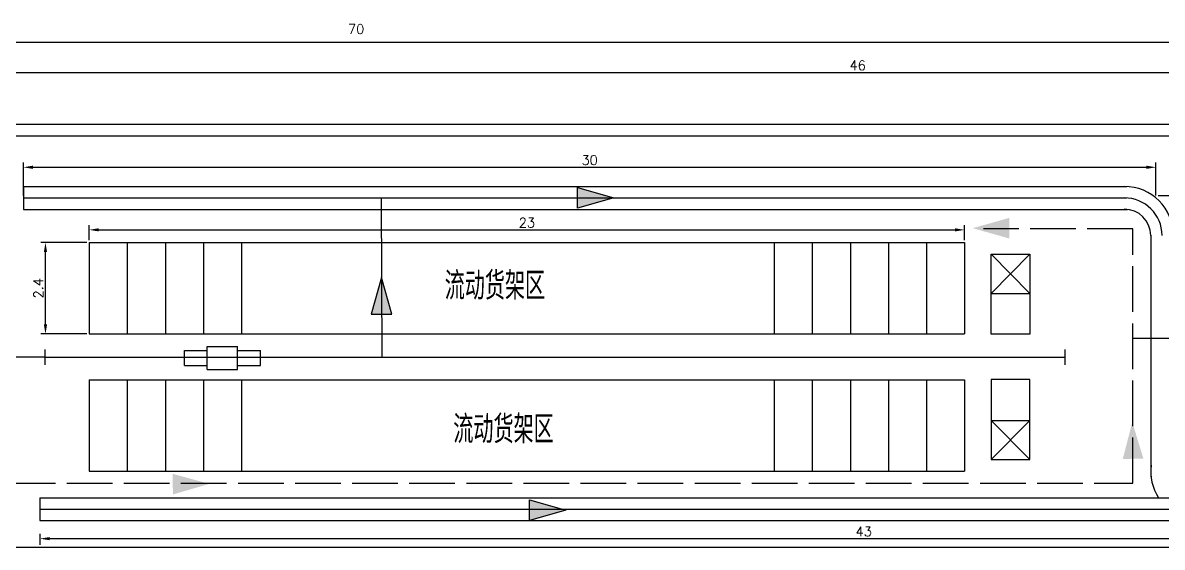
# Model space of a CAD drawing. Header units: millimetres. Extents: x 185 to 927, y 113 to 527.
# Drawn here: x 450.5 to 749.9, y 389 to 526.7 of the extents above; entities that cross this region are included whole.
import ezdxf

# ---------------------------------------------------------------- set-up
doc = ezdxf.new("R2010")
doc.units = ezdxf.units.MM
doc.linetypes.add('ACAD_ISO02W100', pattern=[15, 12, -3])
doc.linetypes.add('ACAD_ISO04W100', pattern=[30, 24, -3, 0, -3])
doc.layers.add('图层1', color=172, linetype='ACAD_ISO04W100')
doc.layers.add('图层2', color=2, linetype='Continuous')
doc.styles.get("Standard").update_dxf_attribs({"font": 'txt', "bigfont": 'gbcbig.shx'})
doc.dimstyles.new('ISO-25', dxfattribs={"dimtxt": 2.5, "dimasz": 2.5, "dimexe": 1.25, "dimexo": 0.625, "dimtad": 1, "dimtxsty": 'Standard', "dimcen": 2.5, "dimadec": 0, "dimazin": 0, "dimtfac": 1, "dimtmove": 0, "dimatfit": 3, "dimfxl": 1, "dimarcsym": 0})

# ---------------------------------------------------------------- blocks, each defined once
blk = doc.blocks.new('*D4')
at = {"layer": 'Defpoints', "color": 0}
for p in [(200.06, 521.58), (200.06, 499.58), (900.06, 499.58)]:
    blk.add_point(p, dxfattribs=at)
at = {"layer": '图层2', "color": 0, "lineweight": -2}
for p, q in [((200.06, 500.2), (200.06, 522.83)), ((897.56, 521.58), (202.56, 521.58)), ((900.06, 500.2), (900.06, 522.83))]:
    blk.add_line(p, q, dxfattribs=at)
at = {"layer": '图层2', "color": 0}
for points in [[(202.56, 522), (202.56, 521.16), (200.06, 521.58)], [(897.56, 522), (897.56, 521.16), (900.06, 521.58)]]:
    blk.add_solid(points, dxfattribs=at)
at = {"layer": '图层2', "color": 0, "insert": (538.12, 525.1), "char_height": 2.5, "attachment_point": 5}
blk.add_mtext('70', dxfattribs=at)
blk = doc.blocks.new('*D20')
at = {"layer": 'Defpoints', "color": 0}
for p in [(899.71, 513.69), (440.11, 506.76), (899.71, 506.96)]:
    blk.add_point(p, dxfattribs=at)
at = {"layer": '图层2', "color": 0, "lineweight": -2}
for p, q in [((440.11, 507.39), (440.11, 514.94)), ((442.61, 513.69), (897.21, 513.69)), ((899.71, 507.59), (899.71, 514.94))]:
    blk.add_line(p, q, dxfattribs=at)
at = {"layer": '图层2', "color": 0}
for points in [[(442.61, 514.11), (442.61, 513.27), (440.11, 513.69)], [(897.21, 514.11), (897.21, 513.27), (899.71, 513.69)]]:
    blk.add_solid(points, dxfattribs=at)
at = {"layer": '图层2', "color": 0, "insert": (669.91, 515.56), "char_height": 2.5, "attachment_point": 5}
blk.add_mtext('46', dxfattribs=at)
blk = doc.blocks.new('*D40')
at = {"layer": 'Defpoints', "color": 0}
for p in [(456.49, 469), (468, 469), (468, 445)]:
    blk.add_point(p, dxfattribs=at)
at = {"layer": '图层2', "color": 0, "lineweight": -2}
for p, q in [((467.38, 469), (455.24, 469)), ((456.49, 447.5), (456.49, 466.5)), ((467.38, 445), (455.24, 445))]:
    blk.add_line(p, q, dxfattribs=at)
at = {"layer": '图层2', "color": 0}
for points in [[(456.07, 466.5), (456.91, 466.5), (456.49, 469)], [(456.07, 447.5), (456.91, 447.5), (456.49, 445)]]:
    blk.add_solid(points, dxfattribs=at)
at = {"layer": '图层2', "color": 0, "insert": (454.61, 457), "char_height": 2.5, "attachment_point": 5, "rotation": 90}
blk.add_mtext('2.4', dxfattribs=at)
blk = doc.blocks.new('*D43')
at = {"layer": 'Defpoints', "color": 0}
for p in [(698, 472.35), (468, 469), (698, 469)]:
    blk.add_point(p, dxfattribs=at)
at = {"layer": '图层2', "color": 0, "lineweight": -2}
for p, q in [((468, 469.62), (468, 473.6)), ((698, 469.62), (698, 473.6)), ((470.5, 472.35), (695.5, 472.35))]:
    blk.add_line(p, q, dxfattribs=at)
at = {"layer": '图层2', "color": 0}
for points in [[(470.5, 472.77), (470.5, 471.94), (468, 472.35)], [(695.5, 472.77), (695.5, 471.94), (698, 472.35)]]:
    blk.add_solid(points, dxfattribs=at)
at = {"layer": '图层2', "color": 0, "insert": (583, 474.23), "char_height": 2.5, "attachment_point": 5}
blk.add_mtext('23', dxfattribs=at)
blk = doc.blocks.new('*D53')
at = {"layer": 'Defpoints', "color": 0}
for p in [(748.3, 488.79), (450.7, 480.73), (748.3, 480.73)]:
    blk.add_point(p, dxfattribs=at)
at = {"layer": '图层2', "color": 0, "lineweight": -2}
for p, q in [((450.7, 481.36), (450.7, 490.04)), ((453.2, 488.79), (745.8, 488.79)), ((748.3, 481.36), (748.3, 490.04))]:
    blk.add_line(p, q, dxfattribs=at)
at = {"layer": '图层2', "color": 0}
for points in [[(453.2, 489.21), (453.2, 488.37), (450.7, 488.79)], [(745.8, 489.21), (745.8, 488.37), (748.3, 488.79)]]:
    blk.add_solid(points, dxfattribs=at)
at = {"layer": '图层2', "color": 0, "insert": (599.5, 490.67), "char_height": 2.5, "attachment_point": 5}
blk.add_mtext('30', dxfattribs=at)
blk = doc.blocks.new('*D54')
at = {"layer": 'Defpoints', "color": 0}
for p in [(748.3, 481.36), (748.99, 402), (760, 402)]:
    blk.add_point(p, dxfattribs=at)
at = {"layer": '图层2', "color": 0, "lineweight": -2}
for p, q in [((748.92, 481.36), (761.25, 481.36)), ((760, 478.86), (760, 404.5)), ((749.61, 402), (761.25, 402))]:
    blk.add_line(p, q, dxfattribs=at)
at = {"layer": '图层2', "color": 0}
for points in [[(759.58, 478.86), (760.41, 478.86), (760, 481.36)], [(759.58, 404.5), (760.41, 404.5), (760, 402)]]:
    blk.add_solid(points, dxfattribs=at)
at = {"layer": '图层2', "color": 0, "insert": (758.12, 441.68), "char_height": 2.5, "attachment_point": 5, "rotation": 90}
blk.add_mtext('8', dxfattribs=at)
blk = doc.blocks.new('*D56')
at = {"layer": 'Defpoints', "color": 0}
for p in [(455.07, 391.24), (455.07, 389), (887.97, 389)]:
    blk.add_point(p, dxfattribs=at)
at = {"layer": '图层2', "color": 0, "lineweight": -2}
for p, q in [((455.07, 389.62), (455.07, 392.49)), ((887.97, 389.62), (887.97, 392.49)), ((885.47, 391.24), (457.57, 391.24))]:
    blk.add_line(p, q, dxfattribs=at)
at = {"layer": '图层2', "color": 0}
for points in [[(457.57, 391.66), (457.57, 390.83), (455.07, 391.24)], [(885.47, 391.66), (885.47, 390.83), (887.97, 391.24)]]:
    blk.add_solid(points, dxfattribs=at)
at = {"layer": '图层2', "color": 0, "insert": (671.52, 393.12), "char_height": 2.5, "attachment_point": 5}
blk.add_mtext('43', dxfattribs=at)

msp = doc.modelspace()

# ---------------------------------------------------------------- hatches: boundary and pattern name
at = {"layer": '图层2'}
h = msp.add_hatch(color=256, dxfattribs=at)
h.set_gradient(color1=(33, 241, 14), one_color=1, tint=1)
h.paths.add_polyline_path([(596.261, 483.498), (605.879, 480.798), (596.267, 478.076)])
h = msp.add_hatch(color=256, dxfattribs=at)
h.set_gradient(color1=(33, 241, 14), one_color=1, tint=1)
h.paths.add_polyline_path([(709.778, 470.08), (700.163, 472.791), (709.778, 475.502)])
h = msp.add_hatch(color=256, dxfattribs=at)
h.set_gradient(color1=(23, 6, 249), one_color=1, tint=1)
h.paths.add_polyline_path([(709.778, 470.08), (700.163, 472.791), (709.778, 475.502)])
h = msp.add_hatch(color=256, dxfattribs=at)
h.set_gradient(color1=(33, 241, 14), one_color=1, tint=1)
h.paths.add_polyline_path([(547.52, 450.208), (544.809, 459.823), (542.098, 450.208)])
h = msp.add_hatch(color=256, dxfattribs=at)
h.set_gradient(color1=(33, 241, 14), one_color=1, tint=1)
h.paths.add_polyline_path([(744.999, 412.277), (742.082, 421.832), (739.578, 412.161)])
h = msp.add_hatch(color=256, dxfattribs=at)
h.set_gradient(color1=(23, 6, 249), one_color=1, tint=1)
h.paths.add_polyline_path([(744.999, 412.277), (742.082, 421.832), (739.578, 412.161)])
h = msp.add_hatch(color=256, dxfattribs=at)
h.set_gradient(color1=(33, 241, 14), one_color=1, tint=1)
h.paths.add_polyline_path([(489.926, 408.267), (499.564, 405.64), (489.973, 402.846)])
h = msp.add_hatch(color=256, dxfattribs=at)
h.set_gradient(color1=(23, 6, 249), one_color=1, tint=1)
h.paths.add_polyline_path([(489.926, 408.267), (499.564, 405.64), (489.973, 402.846)])
h = msp.add_hatch(color=256, dxfattribs=at)
h.set_gradient(color1=(33, 241, 14), one_color=1, tint=1)
h.paths.add_polyline_path([(583.651, 401.457), (593.269, 398.757), (583.657, 396.035)])

# ---------------------------------------------------------------- linework, layer by layer
for p, q in [((900, 500), (200, 500)), ((897, 497), (203, 497)), ((450.7, 483.734), (740.688, 483.734)), ((450.7, 483.734), (450.7, 477.734)), ((450.7, 480.734), (740.617, 480.734)), ((450.7, 477.734), (740.816, 477.734)), ((747, 407.518), (747, 470.938)), ((468, 468.999), (698, 468.999)), ((468, 468.999), (468, 444.999)), ((478, 468.999), (478, 444.999)), ((488, 468.999), (488, 444.999)), ((498, 468.999), (498, 444.999)), ((508, 468.999), (508, 444.999)), ((648, 468.999), (648, 444.999)), ((658, 468.999), (658, 444.999)), ((668, 468.999), (668, 444.999)), ((678, 468.999), (678, 444.999)), ((688, 468.999), (688, 444.999)), ((698, 468.999), (698, 444.999)), ((704.992, 455.676), (715.183, 465.954)), ((704.992, 465.954), (715.165, 455.676)), ((704.989, 455.676), (715.165, 455.676)), ((468, 444.999), (698, 444.999)), ((456.36, 440.891), (456.36, 436.891)), ((492.985, 440.688), (498.985, 440.688)), ((492.985, 436.688), (492.985, 440.688)), ((498.985, 435.689), (498.985, 441.73)), ((498.985, 441.688), (506.985, 441.688)), ((506.985, 435.689), (506.985, 441.73)), ((506.985, 440.688), (512.985, 440.688)), ((512.985, 436.688), (512.985, 440.688)), ((724.36, 440.891), (724.36, 436.891)), ((456.36, 438.891), (724.36, 438.891)), ((492.985, 436.688), (498.985, 436.688)), ((498.985, 435.688), (506.985, 435.688)), ((506.985, 436.688), (512.985, 436.688)), ((468, 432.999), (698, 432.999)), ((468, 432.999), (468, 408.999)), ((478, 432.999), (478, 408.999)), ((488, 432.999), (488, 408.999)), ((488, 432.999), (488, 408.999)), ((498, 432.999), (498, 408.999)), ((508, 432.999), (508, 408.999)), ((648, 432.999), (648, 408.999)), ((658, 432.999), (658, 408.999)), ((668, 432.999), (668, 408.999)), ((668, 432.999), (668, 408.999)), ((668, 432.999), (668, 408.999)), ((678, 432.999), (678, 408.999)), ((688, 432.999), (688, 408.999)), ((698, 432.999), (698, 408.999)), ((698, 432.999), (698, 408.999)), ((698, 432.999), (698, 408.999)), ((704.989, 422.321), (715.165, 422.321)), ((704.992, 422.321), (715.183, 412.043)), ((704.992, 412.043), (715.165, 422.321)), ((468, 408.999), (698, 408.999)), ((455, 401.999), (875, 401.999)), ((455, 401.999), (455, 395.999)), ((455, 398.999), (875, 398.999)), ((455, 395.999), (875, 395.999)), ((440, 388.999), (897, 388.999))]:
    msp.add_line(p, q)
at = {"color": 3}
msp.add_line((368, 438.999), (456.36, 438.999), dxfattribs=at)
for points in [[(704.992, 465.954), (715.183, 465.954), (715.183, 444.947), (704.992, 444.947)], [(704.992, 412.043), (715.183, 412.043), (715.183, 433.05), (704.992, 433.05)]]:
    msp.add_lwpolyline(points, close=True)
for centre, radius, start, end in [((739.981, 470.784), 12.969, 0.46865, 90.01674), ((739.986, 470.816), 9.938, 0.4267, 90.05466), ((739.986, 470.816), 6.967, 0.60863, 90.07796), ((759.88, 409.036), 12.969, 173.27708, 212.86237)]:
    msp.add_arc(centre, radius, start, end)
at = {"layer": 'Defpoints', "color": 3}
msp.add_line((544.924, 438.844), (544.82, 480.606), dxfattribs=at)
at = {"layer": '图层1', "linetype": 'ACAD_ISO02W100'}
for p, q in [((742.25, 472.622), (702.977, 472.622)), ((742.25, 405.789), (742.25, 472.622)), ((447.085, 405.789), (742.25, 405.789))]:
    msp.add_line(p, q, dxfattribs=at)
at = {"layer": '图层1'}
msp.add_line((742.416, 443.885), (815.288, 443.885), dxfattribs=at)
at = {"layer": '图层2'}
for points in [[(596.261, 483.498), (605.879, 480.798), (596.267, 478.076)], [(547.52, 450.208), (544.809, 459.823), (542.098, 450.208)], [(583.651, 401.457), (593.269, 398.757), (583.657, 396.035)]]:
    msp.add_lwpolyline(points, close=True, dxfattribs=at)

# ---------------------------------------------------------------- texts
at = {"char_height": 7.3352, "width": 38.46154, "attachment_point": 1}
for insert in [(561.39, 461.327), (563.653, 423.638)]:
    msp.add_mtext('流动货架区', dxfattribs=dict(at, insert=insert))

# ---------------------------------------------------------------- dimensions: what is measured, and where the dimension line sits
at = {"layer": '图层2'}
dim = msp.add_linear_dim(base=(200.063, 521.579), p1=(900.063, 499.577), p2=(200.063, 499.577), text='70', dimstyle='ISO-25', override={"dimtmove": 1}, dxfattribs=at)
dim.commit()
dim.dimension.update_dxf_attribs({"geometry": '*D4', "text_midpoint": (538.116, 523.224), "dimtype": 160})
for base, p1, p2, text, picture, middle in [((899.709, 513.689), (440.109, 506.763), (899.709, 506.961), '46', '*D20', (669.909, 515.564)), ((748.299, 488.791), (450.7, 480.734), (748.299, 480.734), '30', '*D53', (599.5, 490.666)), ((698, 472.353), (468, 468.999), (698, 468.999), '23', '*D43', (583, 474.228)), ((455.067, 391.245), (887.973, 388.999), (455.067, 388.999), '43', '*D56', (671.52, 393.12))]:
    dim = msp.add_linear_dim(base=base, p1=p1, p2=p2, text=text, dimstyle='ISO-25', dxfattribs=at)
    dim.commit()
    dim.dimension.update_dxf_attribs({"geometry": picture, "text_midpoint": middle})
for base, p1, p2, text, picture, middle in [((759.995, 401.999), (748.299, 481.359), (748.986, 401.999), '8', '*D54', (758.12, 441.679)), ((456.489, 468.999), (468, 444.999), (468, 468.999), '2.4', '*D40', (454.614, 456.999))]:
    dim = msp.add_linear_dim(base=base, p1=p1, p2=p2, angle=90, text=text, dimstyle='ISO-25', dxfattribs=at)
    dim.commit()
    dim.dimension.update_dxf_attribs({"geometry": picture, "text_midpoint": middle})

doc.saveas('drawing.dxf')
